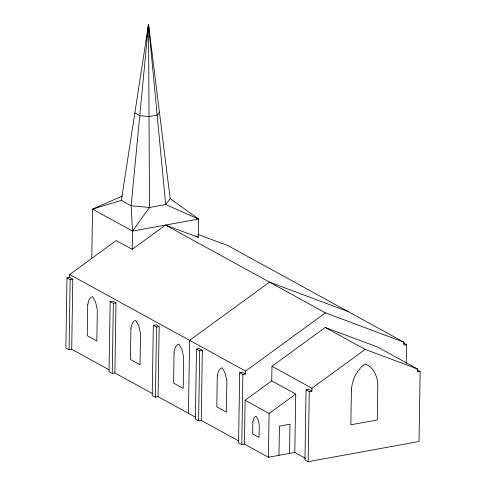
<?xml version="1.0" encoding="UTF-8"?>
<svg xmlns="http://www.w3.org/2000/svg" width="486" height="486" viewBox="0 0 486 486"><rect width="100%" height="100%" fill="white"/><g stroke="black" fill="none" stroke-linecap="round" stroke-linejoin="round"><path stroke-width="0.73" d="M71.703 349.288L72.803 279.207L69.601 277.451L66.965 277.931L65.865 348.012L69.061 349.768L71.703 349.288L109.058 369.791M69.601 277.451L69.65 274.529L116.245 240.564L132.241 249.336L165.526 225.073L198.239 237.314L198.525 219.065L170.173 198.634L148.516 24.3L121.354 200.372L92.547 209.144L91.769 258.443M69.061 349.768L70.16 279.687L66.965 277.931M114.878 372.987L115.984 302.906L112.782 301.15L110.146 301.63L109.04 371.711L112.242 373.467L114.878 372.987L152.239 393.49M112.242 373.467L113.341 303.385L110.146 301.63M132.241 249.336L132.526 231.087L131.147 205.748L148.516 24.3L165.665 204.521L198.525 219.065L132.526 231.087L92.547 209.144L122.393 196.016M158.059 396.685L159.165 326.604L155.963 324.848L153.327 325.328L152.221 395.41L155.423 397.165L158.059 396.685L195.487 417.225M155.423 397.165L156.522 327.084L153.327 325.328M188.447 413.361L189.595 340.364L269.481 282.129L347.988 311.502M201.24 420.384L202.346 350.303L199.145 348.547L196.502 349.027L195.402 419.108L198.604 420.864L201.24 420.384L238.602 440.893M198.604 420.864L199.703 350.783L196.502 349.027M406.26 363.498L406.551 344.659L403.915 345.145L403.957 342.223L325.456 312.85L245.57 371.085L245.521 374.001L242.326 372.246L239.683 372.732L238.583 442.813L241.785 444.569L244.422 444.083L268.412 457.253L294.808 452.442L305.688 458.407M241.785 444.569L242.885 374.487L239.683 372.732M244.422 444.083L245.108 400.282L271.741 380.872L271.966 366.274L325.225 327.455L377.561 347.034L417.541 368.977L417.498 371.899L420.135 371.413L419.035 441.495L308.16 461.7L304.965 459.944L306.065 389.863L308.707 389.383L311.903 391.139L311.951 388.217L365.205 349.398L417.541 368.977M268.412 457.253L269.098 413.452L295.725 394.043L271.741 380.872M278.97 455.327L279.432 426.125L289.99 424.205L289.528 453.402M294.808 452.442L295.725 394.043M308.16 461.7L309.266 391.619L306.065 389.863M148.37 28.06L148.516 24.3L148.783 28.067M146.316 40.842L146.511 39.342M146.711 37.835L147.015 35.581M147.215 34.075L148.516 24.3L149.5 207.461L132.526 231.087M159.426 112.12L157.154 115.085L149.014 116.567L139.768 115.704L134.835 112.995M170.173 198.634L165.665 204.521L149.5 207.461L131.147 205.748L121.354 200.372M70.16 279.687L72.803 279.207M113.341 303.385L115.984 302.906M156.522 327.084L159.165 326.604M199.703 350.783L202.346 350.303M242.885 374.487L245.521 374.001M309.266 391.619L311.903 391.139M197.741 234.331L228.037 245.667L403.957 342.223M195.901 217.625L198.525 219.065M403.356 342.903L406.551 344.659M195.676 235.91L198.239 237.314M165.526 225.073L325.456 312.85M416.939 369.658L420.135 371.413M325.225 327.455L365.205 349.398M271.966 366.274L311.951 388.217M69.65 274.529L245.57 371.085M245.108 400.282L269.098 413.452M148.941 30.326L149.044 31.833M87.723 304.771L87.237 335.723L96.836 340.99L97.322 310.038L95.59 302.019L92.692 296.746L90.985 297.286L89.673 298.775L88.586 301.126L87.723 304.771M130.904 328.469L130.418 359.427L140.017 364.688L140.503 333.736L138.771 325.723L135.867 320.444L134.166 320.985L132.854 322.473L131.767 324.824L130.904 328.469M174.085 352.174L173.599 383.126L183.192 388.393L183.684 357.441L181.952 349.422L179.048 344.149L177.347 344.683L176.035 346.172L174.948 348.523L174.085 352.174M217.266 375.872L216.78 406.825L226.373 412.092L226.859 381.139L225.133 373.12L222.23 367.847L220.529 368.382L219.216 369.87L218.129 372.221L217.266 375.872M252.841 421.708L252.647 433.877L259.044 437.382C258.844 430.462 260.721 422.34 256.152 416.356L255.016 416.715L254.142 417.705L252.841 421.708M351.421 389.213L350.862 424.8L377.258 419.995L377.816 384.402C377.336 376.085 373.43 366.851 364.974 363.996C356.815 369.731 352.405 379.487 351.421 389.213"/></g></svg>
